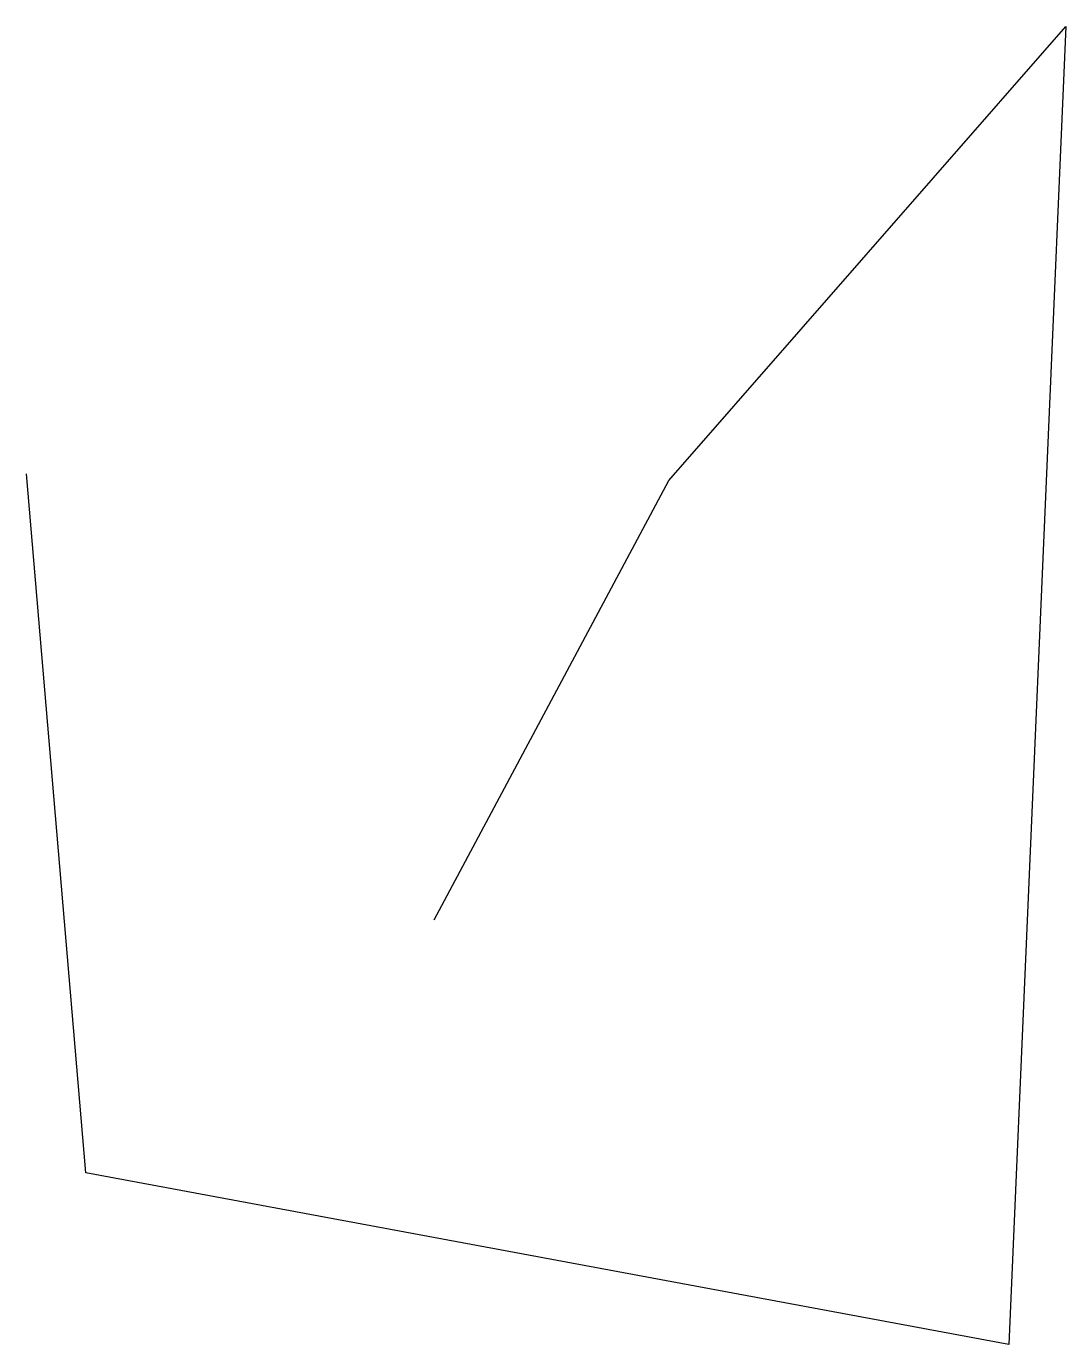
# Model space of a CAD drawing. Header units: millimetres. Extents: x -315 to 488, y -328 to 691.
import ezdxf

# ---------------------------------------------------------------- set-up
doc = ezdxf.new("R2010")
doc.units = ezdxf.units.MM
doc.layers.add('Default', color=178, linetype='Continuous', true_color=0x000000)

msp = doc.modelspace()

# ---------------------------------------------------------------- linework, layer by layer
at = {"layer": 'Default'}
msp.add_polyline3d([(0, 0, 257.5), (181.5, 340, 0), (488.5, 691.1, 0), (444.4, -328.5, 0), (-269.4, -195.6, 0), (-315.4, 345.1, 0)], dxfattribs=at)

doc.saveas('drawing.dxf')
